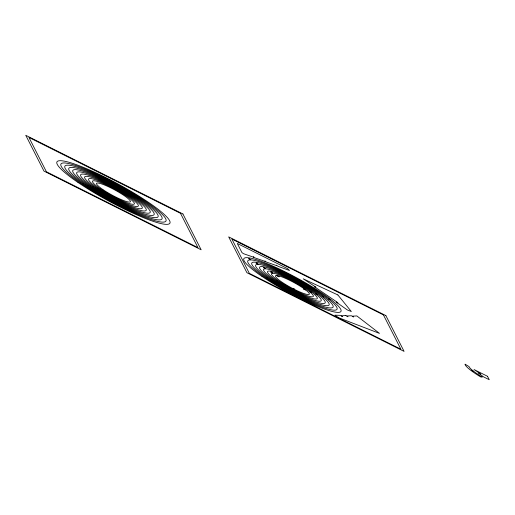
<?xml version="1.0" encoding="UTF-8"?>
<svg xmlns="http://www.w3.org/2000/svg" width="515" height="515" viewBox="0 0 515 515"><rect width="100%" height="100%" fill="white"/><g stroke="black" fill="none" stroke-linecap="round" stroke-linejoin="round"><path stroke-width="0.77" d="M345.861 315.56L341.458 315.785L342.475 316.59L340.364 315.367L334.879 315.186L338.677 317.742L379.504 333.392L356.85 315.933L352.453 316.165L353.464 316.963L351.359 315.747L346.956 315.978L347.973 316.776L345.861 315.56M482.143 376.986L480.695 376.941A28.267 4.274 28.5 0 1 465.045 364.176L469.068 366.603A23.767 3.592 28.5 0 0 473.156 370.903L471.386 370.246L474.006 371.553A23.767 3.592 28.5 0 0 482.143 376.986M249.176 258.659L248.661 258.633L250.76 259.908A50.747 7.674 28.5 0 0 297.741 296.486L299.389 297.76L299.086 297.161A50.747 7.674 28.5 0 0 328.229 298.694L330.025 299.37L327.398 298.043A50.747 7.674 28.5 0 0 251.275 259.933L249.176 258.659M256.515 263.114L256 263.088L258.099 264.356A41.754 6.315 28.5 0 0 296.679 294.4L298.327 295.668L298.024 295.069A41.754 6.315 28.5 0 0 321.952 296.331L323.748 297.001L321.122 295.681A41.754 6.315 28.5 0 0 258.614 264.382L256.515 263.114M263.854 267.568L263.339 267.536L265.437 268.811A32.76 4.957 28.5 0 0 295.61 292.308L297.264 293.582L296.962 292.984A32.76 4.957 28.5 0 0 315.676 293.968L317.472 294.638L314.845 293.318A32.76 4.957 28.5 0 0 265.952 268.836L263.854 267.568M271.193 272.023L270.678 271.991L272.776 273.265A23.767 3.592 28.5 0 0 294.548 290.215L296.202 291.49L295.893 290.891A23.767 3.592 28.5 0 0 309.399 291.599L311.195 292.275L308.569 290.956A23.767 3.592 28.5 0 0 273.291 273.291L271.193 272.023M279.059 276.793L276.446 275.493A19.274 2.916 28.5 0 0 294.014 289.173L293.711 288.574L295.365 289.848A19.274 2.916 28.5 0 0 306.264 290.421L303.638 289.095L305.434 289.771A19.274 2.916 28.5 0 0 276.961 275.519L279.059 276.793M253.663 257.23L243.498 253.695L241.921 252.569L237.286 243.46L287.576 268.643L289.539 270.517L278.029 266.313L276.452 265.186L276.684 265.637L266.519 262.109L264.942 260.983L265.174 261.433L255.009 257.899L253.432 256.779L253.663 257.23M337.866 294.941L303.238 278.821L315.534 286.926L315.895 287.37L314.253 286.598L337.57 302.479L337.93 302.923L336.282 302.144L347.31 309.927L351.339 311.556L337.866 294.941M182.922 213.976L25.75 135.284L43.975 171.096L201.146 249.788L182.922 213.976M385.851 315.573L228.679 236.881L246.904 272.693L404.075 351.385L385.851 315.573M180.495 213.313L28.937 137.434L46.401 171.759L197.96 247.638L180.495 213.313M383.424 314.91L231.866 239.031L249.331 273.356L400.889 349.234L383.424 314.91M487.499 376.278L474.083 369.564L480.192 373.671L480.379 374.025L478.68 373.175L483.469 376.819L489.25 379.716L487.499 376.278M80.54 183.198A59.74 9.038 28.5 0 0 165.527 221.521A59.74 9.038 28.5 0 0 94.277 172.886A59.74 9.038 28.5 0 0 80.54 183.198M83.018 183.9A55.247 8.356 28.5 0 0 161.607 219.339A55.247 8.356 28.5 0 0 95.719 174.366A55.247 8.356 28.5 0 0 83.018 183.9M85.496 184.602A50.747 7.674 28.5 0 0 157.687 217.156A50.747 7.674 28.5 0 0 97.161 175.847A50.747 7.674 28.5 0 0 85.496 184.602M87.975 185.303A46.253 6.998 28.5 0 0 153.766 214.974A46.253 6.998 28.5 0 0 98.61 177.321A46.253 6.998 28.5 0 0 87.975 185.303M90.447 186.005A41.754 6.315 28.5 0 0 149.846 212.798A41.754 6.315 28.5 0 0 100.052 178.802A41.754 6.315 28.5 0 0 90.447 186.005M92.925 186.713A37.26 5.633 28.5 0 0 145.925 210.616A37.26 5.633 28.5 0 0 101.494 180.282A37.26 5.633 28.5 0 0 92.925 186.713M95.404 187.415A32.76 4.957 28.5 0 0 142.005 208.433A32.76 4.957 28.5 0 0 102.936 181.763A32.76 4.957 28.5 0 0 95.404 187.415M97.882 188.117A28.267 4.274 28.5 0 0 138.091 206.251A28.267 4.274 28.5 0 0 104.378 183.237A28.267 4.274 28.5 0 0 97.882 188.117M100.354 188.818A23.767 3.592 28.5 0 0 134.17 204.069A23.767 3.592 28.5 0 0 105.82 184.718A23.767 3.592 28.5 0 0 100.354 188.818M102.833 189.52A19.274 2.916 28.5 0 0 130.25 201.886A19.274 2.916 28.5 0 0 107.262 186.198A19.274 2.916 28.5 0 0 102.833 189.52M78.061 182.497A64.24 9.714 28.5 0 0 169.448 223.703A64.24 9.714 28.5 0 0 92.835 171.411A64.24 9.714 28.5 0 0 78.061 182.497M261.981 276.401A55.247 8.356 28.5 0 0 340.57 311.839A55.247 8.356 28.5 0 0 274.688 266.867A55.247 8.356 28.5 0 0 261.981 276.401M266.937 277.804A46.253 6.998 28.5 0 0 332.735 307.481A46.253 6.998 28.5 0 0 277.572 269.828A46.253 6.998 28.5 0 0 266.937 277.804M271.888 279.214A37.26 5.633 28.5 0 0 324.894 303.116A37.26 5.633 28.5 0 0 280.456 272.783A37.26 5.633 28.5 0 0 271.888 279.214M276.845 280.617A28.267 4.274 28.5 0 0 317.053 298.752A28.267 4.274 28.5 0 0 283.347 275.744A28.267 4.274 28.5 0 0 276.845 280.617"/></g></svg>
